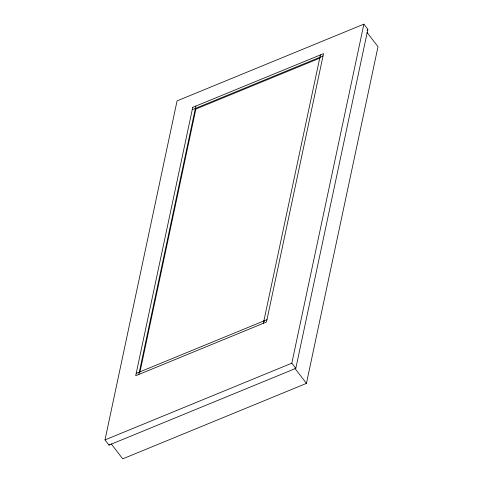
<?xml version="1.0" encoding="UTF-8"?>
<svg xmlns="http://www.w3.org/2000/svg" width="483" height="483" viewBox="0 0 483 483"><rect width="100%" height="100%" fill="white"/><g stroke="black" fill="none" stroke-linecap="round" stroke-linejoin="round"><path stroke-width="0.72" d="M104.998 439.916L177.062 100.887L363.892 24.15L367.871 29.336L295.807 368.366L108.977 445.103L104.998 439.916L291.829 363.18L363.892 24.15M138.802 374.458L195.856 106.061M139.961 372.019L195.85 109.067L195.355 108.415M263.362 323.302L320.41 54.905M111.241 443.889L122.724 458.85L306.439 383.387L378.002 46.718L366.983 32.349M366.971 30.248L367.871 29.336M108.977 445.103L109.876 444.197M192.24 109.695L323.024 55.98M195.85 109.067L319.71 58.189M136.188 373.383L266.972 319.668M319.909 57.26L320.404 57.906M263.863 320.947L264.358 321.593M291.829 363.18L295.807 368.366M294.962 368.426L306.439 383.387M139.303 372.103L139.804 372.755M192.741 107.341L135.693 375.738L266.471 322.022L323.525 53.625L192.741 107.341"/></g></svg>
